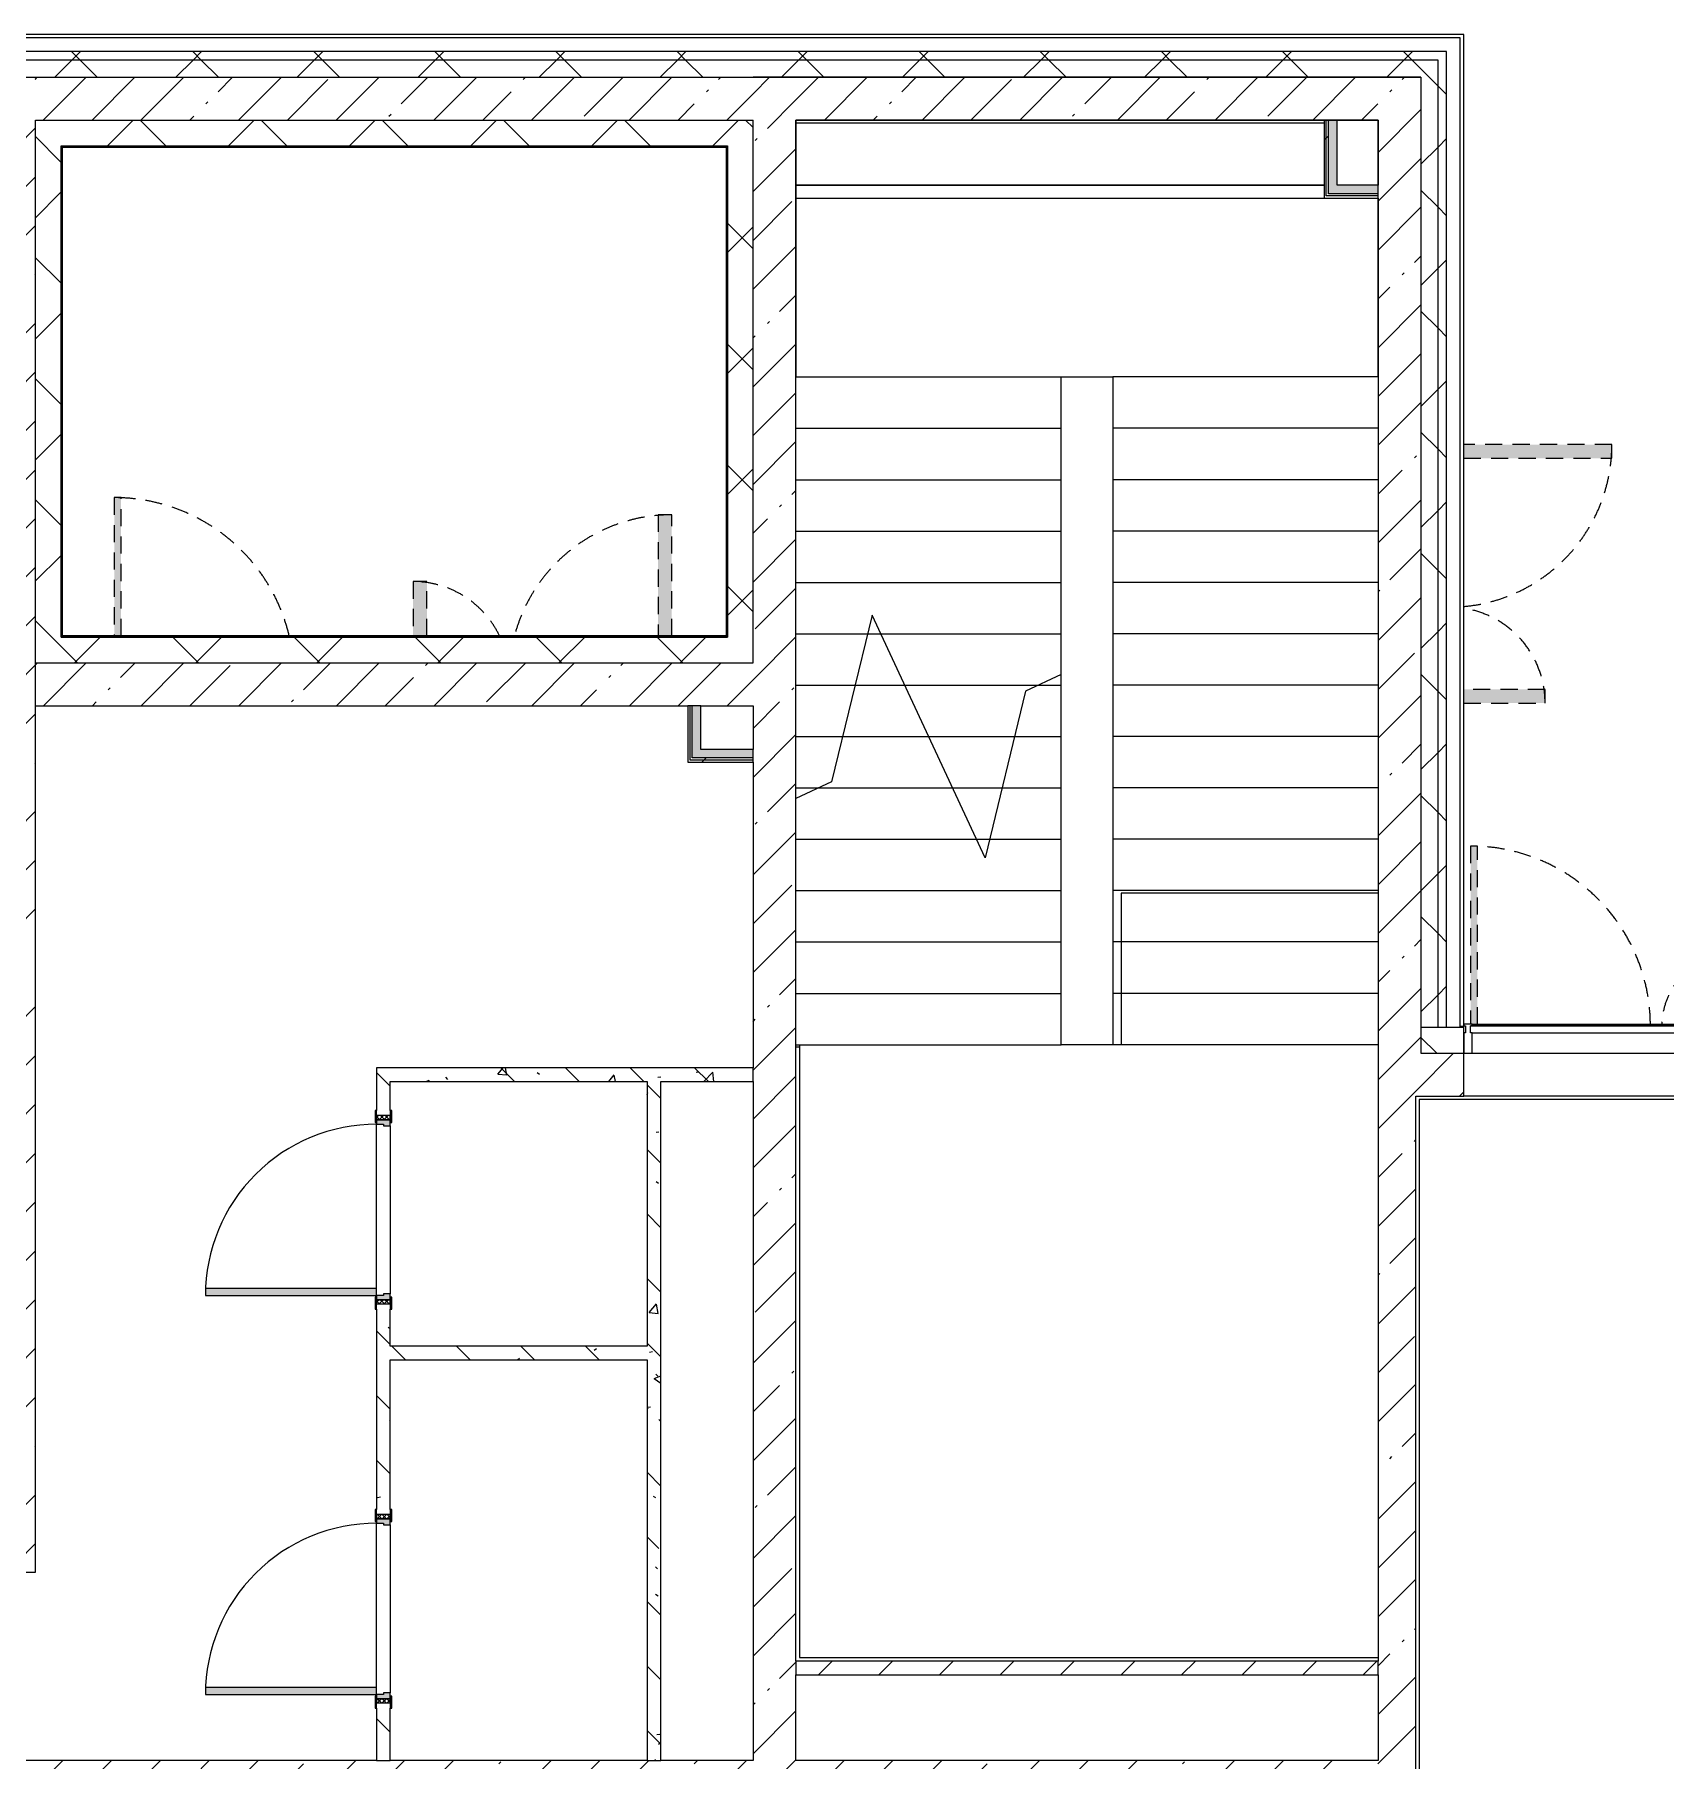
# Model space of a CAD drawing. Header units: millimetres. Extents: x 35146 to 234858, y -8553 to 29000.
# Drawn here: x 190638 to 200162, y 17270 to 27350 of the extents above; entities that cross this region are included whole.
import ezdxf

# ---------------------------------------------------------------- set-up
doc = ezdxf.new("R2010")
doc.units = ezdxf.units.MM
doc.linetypes.add('200_ШТРИХ__ш1_п0_6_', pattern=[160, 100, -60])
for name, color, linetype, lineweight in [('A-DETL-MBND', 7, '200_ШТРИХ__ш1_п0_6_', 9), ('A-GLAZ-2', 7, 'Continuous', 5), ('A-GLAZ-CWMG-2', 7, 'Continuous', 5), ('A-WALL', 7, 'Continuous', 9), ('A-WALL-4', 7, 'Continuous', 5), ('I-WALL-3', 7, 'Continuous', 5), ('S-STRS-3', 7, 'Continuous', 5), ('S-STRS-MBND-2', 7, 'Continuous', 5)]:
    doc.layers.add(name, color=color, linetype=linetype, lineweight=lineweight)
for name, color, linetype, lineweight, true_color in [('A-DOOR-1', 7, 'Continuous', 5, 0xaaaaaa), ('A-DOOR-2', 7, 'Continuous', 5, 0xe2e2e2), ('A-DOOR-FRAM-1', 7, 'Continuous', 5, 0xe2e2e2), ('A-DOOR-FRAM-2', 7, 'Continuous', 5, 0xaaaaaa), ('A-FLOR-1', 7, 'Continuous', 5, 0xaaaaaa), ('I-WALL-2', 7, 'Continuous', 9, 0xe7e7e7), ('I-WALL-5', 7, 'Continuous', 5, 0x787878)]:
    doc.layers.add(name, color=color, linetype=linetype, lineweight=lineweight, true_color=true_color)
pattern_1 = [(45, (105674.2, 0), (-353.5534, 353.5534), []), (135, (105674.2, 0), (-353.5534, -353.5534), [])]
pattern_2 = [(45, (105674.2, 0), (-285.1231, 285.1231), []), (45, (105959.3, 0), (-285.1231, 285.1231), [504.031, -100.806, 16.764, -84.042])]
pattern_3 = [(135, (105674.2, 0), (-377.1708, -377.1708), [533.4, -88.9, 17.78, -88.9]), (135, (105674.2, 376.94), (-377.1708, -377.1708), []), (50, (105674.2, 0), (637.6445, -55.7866), [66.675, -733.425]), (355, (105674.2, 0), (-123.3494, 668.699), [53.34, -586.74]), (100.451, (105727.3, -4.65), (514.299, 612.908), [56.665, -623.315]), (46.184, (105674.2, 177.8), (948.7764, -147.15), [100.012, -1100.137]), (96.636, (105753.3, 165.5), (830.909, 865.997), [84.998, -934.973]), (351.184, (105674.2, 177.8), (830.918, 865.988), [80.01, -880.11]), (21, (105763.1, 133.35), (530.6506, -357.9283), [66.675, -733.425]), (326, (105763.1, 133.35), (216.308, 644.6585), [53.34, -586.74]), (71.451, (105807.3, 103.5), (746.9596, 286.7243), [56.665, -623.315]), (37.5, (105674.2, 0), (10.81053, 295.9426), [16.764, -562.864, 16.764, -578.866, -588.962]), (37.5, (105674.2, 0), (10.81053, 295.9426), [-1175.258, 16.764, -572.198]), (7.5, (105674.2, 0), (233.8692, 350.6318), [16.764, -322.834, 16.764, -549.529, -224.472]), (7.5, (105674.2, 0), (233.8692, 350.6318), [-905.891, 16.764, -207.708]), (327.5, (105475.94, 0), (474.5678, -20.0513), [16.764, -205.486, 16.764, -676.656, -920.115]), (327.5, (105475.94, 0), (474.5678, -20.0513), [-915.67, 16.764, -903.351]), (317.5, (105387.04, 0), (518.4522, 88.9934), [16.764, -272.161, 16.764, -443.738, -653.415]), (317.5, (105387.04, 0), (518.4522, 88.9934), [-749.427, 16.764, -636.651])]
pattern_4 = [(45, (105674.2, 0), (-530.33, 530.33), []), (135, (105674.2, 0), (-530.33, -530.33), [])]

# ---------------------------------------------------------------- blocks, each defined once
blk = doc.blocks.new('110_Дверь_СКБ_2Ст_Внутренняя - ДН-7д_л__ ДОО_Дв_1450x2100h_Загрузочная_ Помещение холодильных камер-21737406-2_5_2_птичка')
at = {"layer": 'A-DETL-MBND'}
for points in [[(767.5, 283), (767.5, 990), (687.5, 990), (687.5, 283)], [(-662.5, 283), (-662.5, 600), (-742.5, 600), (-742.5, 283)]]:
    blk.add_hatch(color=256, dxfattribs=at).paths.add_polyline_path(points)
for p, q in [((767.5, 990), (687.5, 990)), ((687.5, 990), (687.5, 283)), ((767.5, 283), (767.5, 990)), ((-742.5, 600), (-742.5, 283)), ((-662.5, 600), (-742.5, 600)), ((-662.5, 283), (-662.5, 600))]:
    blk.add_line(p, q, dxfattribs=at)
for centre, radius, start, end in [((767.5, 40), 950, 90, 165), ((-742.5, 40), 560, 26.05405, 90)]:
    blk.add_arc(centre, radius, start, end, dxfattribs=at)
blk = doc.blocks.new('110_Дверь_СКБ_1Ст_Внутренняя1 - ДН-6д_ ДОО_Дв_1150x2100-24253098-2_5_2_птичка')
at = {"layer": 'A-DETL-MBND'}
blk.add_hatch(color=256, dxfattribs=at).paths.add_polyline_path([(-472.5, 283), (-472.5, 1090), (-512.5, 1090), (-512.5, 283)])
for p, q in [((-512.5, 1090), (-512.5, 283)), ((-472.5, 1090), (-512.5, 1090)), ((-472.5, 283), (-472.5, 1090))]:
    blk.add_line(p, q, dxfattribs=at)
blk.add_arc((-512.5, 40), 1050, 13.41257, 90, dxfattribs=at)
blk = doc.blocks.new('110_Дверь_СКБ_2Ст_Внутренняя - ДН-4д_ ДОО_Дв_1450x2100h_Лестничная клетка-23615437-2_5_2_птичка')
at = {"layer": 'A-DETL-MBND'}
for points in [[(-663, 990), (-743, 990), (-743, 125), (-663, 125), (-663, 279)], [(767, 125), (767, 600), (687, 600), (687, 125)]]:
    blk.add_hatch(color=256, dxfattribs=at).paths.add_polyline_path(points)
for p, q in [((-743, 990), (-743, 125)), ((-663, 990), (-743, 990)), ((-663, 125), (-663, 990)), ((767, 600), (687, 600)), ((687, 600), (687, 125)), ((767, 125), (767, 600))]:
    blk.add_line(p, q, dxfattribs=at)
for centre, radius, start, end in [((-743, 40), 950, 5.1855, 90), ((767, 40), 560, 90, 171.0757)]:
    blk.add_arc(centre, radius, start, end, dxfattribs=at)
blk = doc.blocks.new('110_Дверь_СКБ_1Ст_Внутренняя1 - Д-3 _п_ 1100x2100h_много всего-32422909-2_5_2_птичка')
at = {"layer": 'A-DOOR-1'}
h = blk.add_hatch(dxfattribs=at)
h.set_pattern_fill('FP_128', color=256, style=0, pattern_type=2)
h.set_pattern_definition([(135, (1751.41, 104.685), (-14.14214, -14.14214), []), (225, (1751.41, 104.685), (14.14214, -14.14214), [])])
h.paths.add_polyline_path([(537.5, -40), (562.5, -40), (562.5, 40), (537.5, 40)])
at = {"layer": 'A-DOOR-2'}
h = blk.add_hatch(color=256, dxfattribs=at)
h.paths.add_polyline_path([(-512.5, 40), (-512.5, -40), (-477.5, -40), (-477.5, 0), (-487.5, 0), (-487.5, 40)])
h.paths.add_polyline_path([(502.5, 0), (502.5, -40), (537.5, -40), (537.5, 40), (512.5, 40), (512.5, 0)])
at = {"layer": 'A-DOOR-FRAM-1'}
for points in [[(-487.5, 1040), (-487.5, 40), (-447.5, 40), (-447.5, 1040)], [(-567.5, 40), (-497.5, 40), (-497.5, 48), (-567.5, 48)], [(522.5, 40), (592.5, 40), (592.5, 48), (522.5, 48)], [(-567.5, -48), (-497.5, -48), (-497.5, -40), (-567.5, -40)], [(522.5, -48), (592.5, -48), (592.5, -40), (522.5, -40)]]:
    blk.add_hatch(color=256, dxfattribs=at).paths.add_polyline_path(points)
at = {"layer": 'A-DOOR-FRAM-2'}
h = blk.add_hatch(dxfattribs=at)
h.set_pattern_fill('FP_129', color=256, style=0, pattern_type=2)
h.set_pattern_definition([(45, (-371.384, 104.685), (-14.1421, 14.1421), []), (135, (-371.384, 104.685), (-14.1421, -14.1421), [])])
h.paths.add_polyline_path([(-537.5, 40), (-537.5, -40), (-512.5, -40), (-512.5, 40)])
at = {"layer": 'A-DOOR-1'}
for p, q in [((-487.5, 1040), (-487.5, 40)), ((-447.5, 1040), (-487.5, 1040)), ((-447.5, 40), (-447.5, 1040)), ((-487.5, 40), (-447.5, 40))]:
    blk.add_line(p, q, dxfattribs=at)
blk.add_arc((-487.5, 40), 1000, 360, 90, dxfattribs=at)
at = {"layer": 'A-DOOR-FRAM-2'}
for p, q in [((-497.5, 48), (-567.5, 48)), ((-567.5, 48), (-567.5, 40)), ((-567.5, 40), (-497.5, 40)), ((-512.5, 40), (-537.5, 40)), ((-537.5, 40), (-537.5, -40)), ((-487.5, 40), (-512.5, 40)), ((-512.5, 40), (-512.5, -40)), ((-512.5, -40), (-512.5, 40)), ((-497.5, 40), (-512.5, 40)), ((-512.5, 40), (-512.5, 39)), ((-512.5, 39), (-497.5, 39)), ((-497.5, 40), (-497.5, 48)), ((-497.5, 39), (-497.5, 40)), ((-487.5, 0), (-487.5, 40)), ((-477.5, 0), (-487.5, 0)), ((-477.5, -40), (-477.5, 0)), ((512.5, 0), (502.5, 0)), ((502.5, 0), (502.5, -40)), ((512.5, 40), (512.5, 0)), ((537.5, 40), (512.5, 40)), ((592.5, 48), (522.5, 48)), ((522.5, 48), (522.5, 40)), ((537.5, 40), (522.5, 40)), ((522.5, 40), (522.5, 39)), ((522.5, 40), (592.5, 40)), ((522.5, 39), (537.5, 39)), ((537.5, -40), (537.5, 40)), ((562.5, 40), (537.5, 40)), ((537.5, 40), (537.5, -40)), ((537.5, 39), (537.5, 40)), ((562.5, -40), (562.5, 40)), ((592.5, 40), (592.5, 48)), ((-497.5, -40), (-567.5, -40)), ((-567.5, -40), (-567.5, -48)), ((-567.5, -48), (-497.5, -48)), ((-537.5, -40), (-512.5, -40)), ((-497.5, -39), (-512.5, -39)), ((-512.5, -39), (-512.5, -40)), ((-512.5, -40), (-477.5, -40)), ((-512.5, -40), (-497.5, -40)), ((-497.5, -40), (-497.5, -39)), ((-497.5, -48), (-497.5, -40)), ((502.5, -40), (537.5, -40)), ((537.5, -39), (522.5, -39)), ((522.5, -39), (522.5, -40)), ((522.5, -40), (537.5, -40)), ((592.5, -40), (522.5, -40)), ((522.5, -40), (522.5, -48)), ((522.5, -48), (592.5, -48)), ((537.5, -40), (537.5, -39)), ((537.5, -40), (562.5, -40)), ((592.5, -48), (592.5, -40))]:
    blk.add_line(p, q, dxfattribs=at)
blk = doc.blocks.new('DRS_ДПУ_распашная__2Ст_Прямоугольная1 - ВН-4_ Нр_ДО_1500х2200 глухая-26741401-2_5_2_птичка')
at = {"layer": 'A-DETL-MBND'}
h = blk.add_hatch(color=256, dxfattribs=at)
h.paths.add_polyline_path([(-760, 10), (-730, 10), (-730, 1050), (-770, 1050), (-770, 10)])
h.paths.add_polyline_path([(-760, 0), (-760, 10), (-770, 0)])
h = blk.add_hatch(color=256, dxfattribs=at)
h.paths.add_polyline_path([(760, 0), (770, 0), (760, 10)])
h.paths.add_polyline_path([(770, 10), (770, 423), (730, 423), (735, 10), (760, 10)])
for p, q in [((-770, 1050), (-770, 10)), ((-730, 1050), (-770, 1050)), ((-730, 10), (-730, 1050)), ((770, 423), (730, 423)), ((730, 423), (730, 10)), ((770, 10), (770, 423))]:
    blk.add_line(p, q, dxfattribs=at)
for centre, radius, start, end in [((-770, 0), 1050, 0.552, 90), ((770, 0), 423, 90, 178.6103)]:
    blk.add_arc(centre, radius, start, end, dxfattribs=at)
blk = doc.blocks.new('Прямоугольный импост - Импост структурный с накладкой - 170мм-23713232-2_5_2_птичка')
at = {"layer": 'A-DETL-MBND'}
blk.add_line((0, 0), (-10, 0), dxfattribs=at)
blk = doc.blocks.new('Прямоугольный импост - Импост структурный с накладкой - 170мм-22874499-2_5_2_птичка')
at = {"layer": 'A-GLAZ-CWMG-2'}
for p, q in [((0, 160), (-50, 160)), ((-50, 160), (-50, 40)), ((0, 40), (0, 160)), ((-50, 40), (-40, 40)), ((-40, 0), (-50, 0)), ((-50, 0), (-50, -10)), ((-40, 40), (-40, 0)), ((-10, 0), (-10, 40)), ((-10, 40), (0, 40)), ((0, 0), (-10, 0)), ((0, -10), (0, 0)), ((-50, -10), (0, -10))]:
    blk.add_line(p, q, dxfattribs=at)
blk = doc.blocks.new('PNS_Панель прямоугольная1 - Нр_Стекло - 40мм-22959730-2_5_2_птичка')
at = {"layer": 'A-GLAZ-2'}
for p, q in [((-770, 0), (770, 0)), ((770, 0), (-770, 0)), ((-760, -40), (760, -40))]:
    blk.add_line(p, q, dxfattribs=at)
blk = doc.blocks.new('Прямоугольный импост - Импост структурный с накладкой - 170мм-22855553-2_5_2_птичка')
at = {"layer": 'A-GLAZ-CWMG-2'}
for p, q in [((93360, 21560), (93360, 21570)), ((93360, 21570), (94880, 21570)), ((94880, 21570), (94880, 21560)), ((93360, 21400), (94880, 21400))]:
    blk.add_line(p, q, dxfattribs=at)
blk = doc.blocks.new('Зашивка приборов отопления33 - Зашивка приборов отопления-33324347-2_5_2_птичка')
at = {"layer": 'A-WALL-4'}
for p, q in [((124366, 19499), (121281, 19499)), ((121281, 19136), (124366, 19136)), ((124366, 19136), (121281, 19136)), ((121281, 19061), (124366, 19061))]:
    blk.add_line(p, q, dxfattribs=at)

msp = doc.modelspace()

# ---------------------------------------------------------------- hatches: boundary and pattern name
at = {"layer": 'A-WALL-4'}
h = msp.add_hatch(dxfattribs=at)
h.set_pattern_fill('FP_88', color=256, style=0, pattern_type=2)
h.set_pattern_definition(pattern_1)
h.paths.add_polyline_path([(194500.4, 27200), (198834.2, 27200), (198834.2, 27250), (190534.2, 27250), (190534.2, 27200), (193572.9, 27200)])
h = msp.add_hatch(dxfattribs=at)
h.set_pattern_fill('FP_88', color=256, style=0, pattern_type=2)
h.set_pattern_definition(pattern_1)
h.paths.add_polyline_path([(198884.2, 21550), (198884.2, 27250), (198834.2, 27250), (198834.2, 21550)])
h = msp.add_hatch(dxfattribs=at)
h.set_pattern_fill('FP_88', color=256, style=0, pattern_type=2)
h.set_pattern_definition(pattern_1)
h.paths.add_polyline_path([(198734.2, 27100), (198734.2, 27200), (190534.2, 27200), (190534.2, 27100), (198210.5, 27100)])
h = msp.add_hatch(dxfattribs=at)
h.set_pattern_fill('FP_88', color=256, style=0, pattern_type=2)
h.set_pattern_definition(pattern_1)
h.paths.add_polyline_path([(198834.2, 21550), (198834.2, 27200), (198734.2, 27200), (198734.2, 21550)])
h = msp.add_hatch(dxfattribs=at)
h.set_pattern_fill('FP_88', color=256, style=0, pattern_type=2)
h.set_pattern_definition(pattern_1)
h.paths.add_polyline_path([(190794.2, 23680), (190790.3, 26850), (190644.2, 26850), (190644.2, 23680), (190790.3, 23680)])
h = msp.add_hatch(dxfattribs=at)
h.set_pattern_fill('FP_88', color=256, style=0, pattern_type=2)
h.set_pattern_definition(pattern_1)
h.paths.add_polyline_path([(193572.9, 26700), (194684.2, 26700), (194684.2, 26850), (190794.2, 26850), (190797.2, 26700), (191717.9, 26700)])
h = msp.add_hatch(dxfattribs=at)
h.set_pattern_fill('FP_88', color=256, style=0, pattern_type=2)
h.set_pattern_definition(pattern_1)
h.paths.add_polyline_path([(194834.2, 23680), (194834.2, 26850), (194684.2, 26850), (194684.2, 23680)])
h = msp.add_hatch(dxfattribs=at)
h.set_pattern_fill('FP_88', color=256, style=0, pattern_type=2)
h.set_pattern_definition(pattern_1)
h.paths.add_polyline_path([(194684.2, 23680), (194681.2, 23830), (190794.2, 23830), (190794.2, 23680), (194676.2, 23680)])
h = msp.add_hatch(dxfattribs=at)
h.set_pattern_fill('FP_88', color=256, style=0, pattern_type=2)
h.set_pattern_definition(pattern_1)
h.paths.add_polyline_path([(230904.2, 21400), (230904.2, 21550), (225824.4, 21550), (225824.4, 21400), (230754.2, 21400)])
h.paths.add_polyline_path([(224924.4, 21400), (224924.4, 21550), (223574.6, 21550), (223574.6, 21400), (224181.1, 21400)])
h.paths.add_polyline_path([(212123.3, 21400), (212524.6, 21400), (212524.6, 21550), (211224.4, 21550), (211224.4, 21400), (211724.2, 21400)])
h.paths.add_polyline_path([(214724.6, 21400), (214724.6, 21550), (213424.6, 21550), (213424.6, 21400), (213978.3, 21400)])
h.paths.add_polyline_path([(215624.6, 21400), (216924.2, 21400), (216924.2, 21550), (215624.6, 21550)])
h.paths.add_polyline_path([(221774.6, 21400), (222674.6, 21400), (222674.6, 21550), (221274.6, 21550), (221274.6, 21400), (221398.5, 21400)])
h.paths.add_polyline_path([(217824.2, 21400), (218974.6, 21400), (218974.6, 21550), (217824.2, 21550)])
h.paths.add_polyline_path([(205630.7, 21400), (206824.2, 21400), (206824.2, 21550), (202284.2, 21550), (202284.2, 21400), (204703.1, 21400)])
h.paths.add_polyline_path([(207724.2, 21400), (208924.4, 21400), (208924.4, 21550), (207724.2, 21550)])
h.paths.add_polyline_path([(198984.2, 21400), (198984.2, 21550), (198734.2, 21550), (198734.2, 21400)])
at = {"layer": 'I-WALL-2'}
for points in [[(198244.2, 26420), (198244.2, 26850), (198194.2, 26850), (198194.2, 26420), (198210.5, 26420)], [(198484.2, 26420), (198484.2, 26470), (198244.2, 26470), (198244.2, 26420)], [(194529.2, 23125), (194529.2, 23430), (194479.2, 23430), (194479.2, 23125), (194500.4, 23125)], [(194834.2, 23125), (194834.2, 23175), (194529.2, 23175), (194529.2, 23125)]]:
    msp.add_hatch(color=256, dxfattribs=at).paths.add_polyline_path(points)
at = {"layer": 'I-WALL-3'}
h = msp.add_hatch(dxfattribs=at)
h.set_pattern_fill('FP_96', color=256, style=0, pattern_type=2)
h.set_pattern_definition(pattern_2)
h.paths.add_polyline_path([(190644.2, 18370), (190644.2, 27100), (190534.2, 27100), (190534.2, 18370)])
h = msp.add_hatch(dxfattribs=at)
h.set_pattern_fill('FP_96', color=256, style=0, pattern_type=2)
h.set_pattern_definition(pattern_2)
h.paths.add_polyline_path([(194834.2, 26850), (194834.2, 27100), (190644.2, 27100), (190644.2, 26850), (194684.2, 26850)])
h = msp.add_hatch(dxfattribs=at)
h.set_pattern_fill('FP_96', color=256, style=0, pattern_type=2)
h.set_pattern_definition(pattern_2)
h.paths.add_polyline_path([(194834.2, 17270), (195084.2, 17270), (195084.2, 27100), (194834.2, 27100), (194834.2, 18162.4)])
h = msp.add_hatch(dxfattribs=at)
h.set_pattern_fill('FP_96', color=256, style=0, pattern_type=2)
h.set_pattern_definition(pattern_2)
h.paths.add_polyline_path([(197283, 26850), (198484.2, 26850), (198484.2, 27100), (195084.2, 27100), (195084.2, 26850), (195427.9, 26850)])
h = msp.add_hatch(dxfattribs=at)
h.set_pattern_fill('FP_96', color=256, style=0, pattern_type=2)
h.set_pattern_definition(pattern_2)
h.paths.add_polyline_path([(198704.2, 21550), (198734.2, 21558), (198734.2, 27100), (198484.2, 27100), (198484.2, 21550), (198674.3, 21550)])
h.paths.add_polyline_path([(198734.2, 21400), (198734.2, 21550), (198704.2, 21550), (198704.2, 21400)])
h = msp.add_hatch(dxfattribs=at)
h.set_pattern_fill('FP_200', color=256, style=0, pattern_type=2)
h.set_pattern_definition(pattern_4)
h.paths.add_polyline_path([(198181.7, 26395), (198181.7, 26850), (198169.2, 26850), (198169.2, 26395)])
h = msp.add_hatch(dxfattribs=at)
h.set_pattern_fill('FP_200', color=256, style=0, pattern_type=2)
h.set_pattern_definition(pattern_4)
h.paths.add_polyline_path([(198194.2, 26407.5), (198194.2, 26850), (198181.7, 26850), (198181.7, 26407.5)])
h = msp.add_hatch(dxfattribs=at)
h.set_pattern_fill('FP_96', color=256, style=0, pattern_type=2)
h.set_pattern_definition(pattern_2)
h.paths.add_polyline_path([(194834.2, 23430), (194834.2, 23680), (190644.2, 23680), (190644.2, 23430), (194529.2, 23430)])
h = msp.add_hatch(dxfattribs=at)
h.set_pattern_fill('FP_200', color=256, style=0, pattern_type=2)
h.set_pattern_definition(pattern_4)
h.paths.add_polyline_path([(194466.7, 23100), (194834.2, 23100), (194834.2, 23112.5), (194466.7, 23112.5)])
h = msp.add_hatch(dxfattribs=at)
h.set_pattern_fill('FP_200', color=256, style=0, pattern_type=2)
h.set_pattern_definition(pattern_4)
h.paths.add_polyline_path([(194834.2, 23112.5), (194834.2, 23125), (194479.2, 23125), (194479.2, 23112.5), (194529.2, 23112.5)])
h = msp.add_hatch(dxfattribs=at)
h.set_pattern_fill('FP_96', color=256, style=0, pattern_type=2)
h.set_pattern_definition(pattern_2)
h.paths.add_polyline_path([(198674.2, 13400), (198704.2, 13400), (198704.2, 13620), (198674.2, 13620), (198674.3, 13628), (198704.2, 13628), (198704.2, 21550), (198484.2, 21550), (198484.2, 13400)])
h = msp.add_hatch(dxfattribs=at)
h.set_pattern_fill('FP_96', color=256, style=0, pattern_type=2)
h.set_pattern_definition(pattern_2)
h.paths.add_polyline_path([(206254.2, 21150), (206254.2, 21400), (202284.2, 21400), (202284.2, 21150), (205994.2, 21150)])
h.paths.add_polyline_path([(198984.2, 21150), (198984.2, 21400), (198704.2, 21400), (198704.2, 21150)])
h = msp.add_hatch(dxfattribs=at)
h.set_pattern_fill('FP_100', color=256, style=0, pattern_type=2)
h.set_pattern_definition([(45, (105674.2, 0), (-176.7767, 176.7767), [])])
h.paths.add_polyline_path([(198484.2, 17770), (198484.2, 17850), (195084.2, 17850), (195084.2, 17770), (197283, 17770)])
h = msp.add_hatch(dxfattribs=at)
h.set_pattern_fill('FP_96', color=256, style=0, pattern_type=2)
h.set_pattern_definition(pattern_2)
h.paths.add_polyline_path([(190644.2, 16300), (190644.2, 17270), (190534.2, 17270), (190534.2, 16300)])
h = msp.add_hatch(dxfattribs=at)
h.set_pattern_fill('FP_96', color=256, style=0, pattern_type=2)
h.set_pattern_definition(pattern_2)
h.paths.add_polyline_path([(191944.2, 17050), (192164.2, 17050), (192164.2, 17270), (190644.2, 17270), (190644.2, 17050), (191717.9, 17050)])
h = msp.add_hatch(dxfattribs=at)
h.set_pattern_fill('FP_96', color=256, style=0, pattern_type=2)
h.set_pattern_definition(pattern_2)
h.paths.add_polyline_path([(198484.2, 17050), (198484.2, 17270), (192164.2, 17270), (192164.2, 17050), (197283, 17050)])
at = {"layer": 'I-WALL-5'}
h = msp.add_hatch(dxfattribs=at)
h.set_pattern_fill('FP_109', color=256, style=0, pattern_type=2)
h.set_pattern_definition(pattern_3)
h.paths.add_polyline_path([(194834.2, 21235.8), (194834.2, 21315.8), (192635.9, 21315.8), (192635.9, 21235.8), (194295.9, 21235.8)])
h = msp.add_hatch(dxfattribs=at)
h.set_pattern_fill('FP_109', color=256, style=0, pattern_type=2)
h.set_pattern_definition(pattern_3)
h.paths.add_polyline_path([(192635.9, 17270), (192715.9, 17270), (192715.9, 17605.4), (192635.9, 17605.4), (192635.9, 17575.4)])
h.paths.add_polyline_path([(192635.9, 18705.4), (192715.9, 18705.4), (192715.9, 19935.8), (192635.9, 19935.8), (192635.9, 18735.4)])
h.paths.add_polyline_path([(192715.9, 21035.8), (192715.9, 21235.8), (192635.9, 21235.8), (192635.9, 21035.8)])
h = msp.add_hatch(dxfattribs=at)
h.set_pattern_fill('FP_109', color=256, style=0, pattern_type=2)
h.set_pattern_definition(pattern_3)
h.paths.add_polyline_path([(194295.9, 16180), (194295.9, 17050), (194215.9, 17050), (194215.9, 16180)])
h.paths.add_polyline_path([(194295.9, 17270), (194295.9, 21235.8), (194215.9, 21235.8), (194215.9, 17270)])
h = msp.add_hatch(dxfattribs=at)
h.set_pattern_fill('FP_109', color=256, style=0, pattern_type=2)
h.set_pattern_definition(pattern_3)
h.paths.add_polyline_path([(194215.9, 19610), (194215.9, 19690), (192715.9, 19690), (192715.9, 19610), (193572.9, 19610)])

# ---------------------------------------------------------------- linework, layer by layer
at = {"layer": 'A-FLOR-1'}
for p, q in [((198484.2, 22335), (196984.2, 22335)), ((196984.2, 22335), (196984.2, 21450)), ((195105.2, 21435), (195084.2, 21435)), ((195105.2, 21450), (195105.2, 17871)), ((198484.2, 21450), (196634.2, 21450)), ((198724.2, 21130), (198724.2, 13628)), ((200854.2, 21130), (198724.2, 21130)), ((200854.2, 21150), (198984.2, 21150)), ((195105.2, 17871), (198484.2, 17871))]:
    msp.add_line(p, q, dxfattribs=at)
at = {"layer": 'A-WALL'}
for p, q in [((198964.2, 27330), (186024.2, 27330)), ((198964.2, 21550), (198964.2, 27330)), ((198884.2, 27250), (186024.2, 27250)), ((198884.2, 21550), (198884.2, 27250)), ((198834.2, 27200), (186024.2, 27200)), ((198834.2, 21550), (198834.2, 27200)), ((198734.2, 27100), (198734.2, 21400)), ((190644.2, 26850), (190802.2, 26850)), ((194676.2, 26850), (194834.2, 26850)), ((194834.2, 23680), (194834.2, 26850)), ((198181.7, 26407.5), (198181.7, 26850)), ((198194.2, 26420), (198194.2, 26850)), ((190794.2, 23830), (190794.2, 26700)), ((190794.2, 26700), (194684.2, 26700)), ((190797.2, 23833), (190797.2, 26697)), ((190797.2, 26697), (194681.2, 26697)), ((194681.2, 26697), (194681.2, 23833)), ((194684.2, 26700), (194684.2, 23830)), ((198484.2, 26420), (198194.2, 26420)), ((198484.2, 26395), (198484.2, 26470)), ((198484.2, 26407.5), (198181.7, 26407.5)), ((190794.2, 23830), (194684.2, 23830)), ((190797.2, 23833), (194681.2, 23833)), ((194529.2, 23430), (194454.2, 23430)), ((194466.7, 23112.5), (194466.7, 23430)), ((194479.2, 23125), (194479.2, 23430)), ((194834.2, 23112.5), (194466.7, 23112.5)), ((194834.2, 23125), (194479.2, 23125)), ((194834.2, 23100), (194834.2, 23175)), ((198484.2, 21550), (198484.2, 21150)), ((198984.2, 21550), (198734.2, 21550)), ((198964.2, 21558), (198984.2, 21558)), ((198984.2, 21553), (198964.2, 21553)), ((198734.2, 21400), (198984.2, 21400)), ((194834.2, 21235.8), (194834.2, 21315.8)), ((195084.2, 17850), (195084.2, 17770)), ((198484.2, 17770), (198484.2, 17850)), ((192635.9, 17270), (192715.9, 17270)), ((194215.9, 17270), (194295.9, 17270))]:
    msp.add_line(p, q, dxfattribs=at)
at = {"layer": 'A-WALL-4'}
for p, q in [((198984.2, 27350), (182014.2, 27350)), ((198984.2, 21400), (198984.2, 27350)), ((189874.2, 27100), (198734.2, 27100)), ((190802.2, 23838), (190802.2, 26692)), ((190802.2, 26692), (194676.2, 26692)), ((194676.2, 26692), (194676.2, 23838)), ((194676.2, 23838), (190802.2, 23838)), ((190644.2, 23680), (194834.2, 23680))]:
    msp.add_line(p, q, dxfattribs=at)
at = {"layer": 'I-WALL-3'}
for p, q in [((198734.2, 27100), (194834.2, 27100)), ((190644.2, 18370), (190644.2, 26850)), ((190802.2, 26850), (194676.2, 26850)), ((195084.2, 17850), (195084.2, 26850)), ((195084.2, 26850), (198484.2, 26850)), ((198169.2, 26850), (198169.2, 26395)), ((198244.2, 26470), (198244.2, 26850)), ((198484.2, 26850), (198484.2, 26470)), ((198484.2, 26470), (198244.2, 26470)), ((198169.2, 26395), (198484.2, 26395)), ((198484.2, 26395), (198484.2, 17850)), ((190644.2, 23430), (194454.2, 23430)), ((194454.2, 23430), (194454.2, 23100)), ((194529.2, 23430), (194834.2, 23430)), ((194529.2, 23175), (194529.2, 23430)), ((194834.2, 23430), (194834.2, 23175)), ((194454.2, 23100), (194834.2, 23100)), ((194834.2, 23175), (194529.2, 23175)), ((194834.2, 23100), (194834.2, 21315.8)), ((198984.2, 21150), (198984.2, 21400)), ((194834.2, 21315.8), (192635.9, 21315.8)), ((192635.9, 21315.8), (192635.9, 21065.8)), ((192715.9, 21235.8), (194215.9, 21235.8)), ((192715.9, 21065.8), (192715.9, 21235.8)), ((194215.9, 21235.8), (194215.9, 19690)), ((194295.9, 21235.8), (194834.2, 21235.8)), ((194295.9, 17270), (194295.9, 21235.8)), ((194834.2, 21235.8), (194834.2, 17270)), ((198704.2, 13628), (198704.2, 21150)), ((198704.2, 21150), (198984.2, 21150)), ((192635.9, 20025.8), (192635.9, 20985.8)), ((192715.9, 20975.8), (192715.9, 19995.8)), ((192635.9, 19905.8), (192635.9, 18735.4)), ((192715.9, 19690), (192715.9, 19905.8)), ((194215.9, 19690), (192715.9, 19690)), ((192715.9, 18735.4), (192715.9, 19610)), ((192715.9, 19610), (194215.9, 19610)), ((194215.9, 19610), (194215.9, 17270)), ((192635.9, 17695.4), (192635.9, 18655.4)), ((192715.9, 18645.4), (192715.9, 17665.4)), ((190424.2, 18370), (190644.2, 18370)), ((198484.2, 17850), (195084.2, 17850)), ((195084.2, 17270), (195084.2, 17770)), ((195084.2, 17770), (198484.2, 17770)), ((198484.2, 17770), (198484.2, 17270)), ((192635.9, 17575.4), (192635.9, 17270)), ((192715.9, 17270), (192715.9, 17575.4)), ((192635.9, 17270), (190424.2, 17270)), ((194215.9, 17270), (192715.9, 17270)), ((194834.2, 17270), (194295.9, 17270)), ((198484.2, 17270), (195084.2, 17270))]:
    msp.add_line(p, q, dxfattribs=at)
at = {"layer": 'S-STRS-3'}
for p, q in [((195084.2, 25350), (196634.2, 25350)), ((195084.2, 25350), (196634.2, 25350)), ((196634.2, 25350), (196934.2, 25350)), ((196634.2, 25050), (196634.2, 25350)), ((198484.2, 25350), (196934.2, 25350)), ((196934.2, 25350), (196934.2, 25050)), ((198484.2, 25350), (196934.2, 25350)), ((195084.2, 25050), (196634.2, 25050)), ((195084.2, 25050), (196634.2, 25050)), ((196634.2, 24750), (196634.2, 25050)), ((196934.2, 25050), (196934.2, 24750)), ((198484.2, 25050), (196934.2, 25050)), ((198484.2, 25050), (196934.2, 25050)), ((195084.2, 24750), (196634.2, 24750)), ((195084.2, 24750), (196634.2, 24750)), ((196634.2, 24450), (196634.2, 24750)), ((196934.2, 24750), (196934.2, 24450)), ((198484.2, 24750), (196934.2, 24750)), ((198484.2, 24750), (196934.2, 24750)), ((195084.2, 24450), (196634.2, 24450)), ((195084.2, 24450), (196634.2, 24450)), ((196634.2, 24150), (196634.2, 24450)), ((196934.2, 24450), (196934.2, 24150)), ((198484.2, 24450), (196934.2, 24450)), ((198484.2, 24450), (196934.2, 24450)), ((195084.2, 24150), (196634.2, 24150)), ((195084.2, 24150), (196634.2, 24150)), ((196634.2, 23850), (196634.2, 24150)), ((196934.2, 24150), (196934.2, 23850)), ((198484.2, 24150), (196934.2, 24150)), ((198484.2, 24150), (196934.2, 24150)), ((195084.2, 23850), (195502.8, 23850)), ((195084.2, 23850), (195502.8, 23850)), ((195502.8, 23850), (195579.4, 23850)), ((195502.8, 23850), (195579.4, 23850)), ((195579.4, 23850), (196634.2, 23850)), ((195579.4, 23850), (196634.2, 23850)), ((196634.2, 23611.4), (196634.2, 23850)), ((196934.2, 23850), (196934.2, 23550)), ((198484.2, 23850), (196934.2, 23850)), ((198484.2, 23850), (196934.2, 23850)), ((196634.2, 23550), (196634.2, 23611.4)), ((195084.2, 23550), (195427.9, 23550)), ((195084.2, 23550), (195427.9, 23550)), ((195429.8, 23550), (195719.3, 23550)), ((195429.8, 23550), (195719.3, 23550)), ((195719.3, 23550), (196502.5, 23550)), ((195719.3, 23550), (196502.5, 23550)), ((196502.5, 23550), (196634.2, 23550)), ((196502.5, 23550), (196634.2, 23550)), ((196634.2, 23250), (196634.2, 23550)), ((196934.2, 23550), (196934.2, 23250)), ((198484.2, 23550), (196934.2, 23550)), ((198484.2, 23550), (196934.2, 23550)), ((195084.2, 23250), (195356.9, 23250)), ((195084.2, 23250), (195356.9, 23250)), ((195356.9, 23250), (195859.2, 23250)), ((195356.9, 23250), (195859.2, 23250)), ((195859.2, 23250), (196361.4, 23250)), ((195859.2, 23250), (196361.4, 23250)), ((196361.4, 23250), (196634.2, 23250)), ((196361.4, 23250), (196634.2, 23250)), ((196634.2, 22950), (196634.2, 23250)), ((196934.2, 23250), (196934.2, 22950)), ((198484.2, 23250), (196934.2, 23250)), ((198484.2, 23250), (196934.2, 23250)), ((195084.2, 22950), (195215.8, 22950)), ((195084.2, 22950), (195215.8, 22950)), ((195215.8, 22950), (195999.1, 22950)), ((195215.8, 22950), (195999.1, 22950)), ((195999.1, 22950), (196288.5, 22950)), ((195999.1, 22950), (196288.5, 22950)), ((196288.5, 22950), (196634.2, 22950)), ((196288.5, 22950), (196634.2, 22950)), ((196634.2, 22650), (196634.2, 22950)), ((196934.2, 22950), (196934.2, 22650)), ((198484.2, 22950), (196934.2, 22950)), ((198484.2, 22950), (196934.2, 22950)), ((195084.2, 22650), (196139, 22650)), ((195084.2, 22650), (196139, 22650)), ((196139, 22650), (196215.6, 22650)), ((196139, 22650), (196215.6, 22650)), ((196215.6, 22650), (196634.2, 22650)), ((196215.6, 22650), (196634.2, 22650)), ((196634.2, 22350), (196634.2, 22650)), ((196934.2, 22650), (196934.2, 22350)), ((198484.2, 22650), (196934.2, 22650)), ((198484.2, 22650), (196934.2, 22650)), ((195084.2, 22350), (196634.2, 22350)), ((195084.2, 22350), (196634.2, 22350)), ((196634.2, 22050), (196634.2, 22350)), ((198484.2, 22350), (196934.2, 22350)), ((195084.2, 22050), (196634.2, 22050)), ((195084.2, 22050), (196634.2, 22050)), ((196634.2, 21750), (196634.2, 22050)), ((195084.2, 21750), (196634.2, 21750)), ((195084.2, 21750), (196634.2, 21750)), ((196634.2, 21450), (196634.2, 21750)), ((195084.2, 21450), (196634.2, 21450)), ((195084.2, 21450), (196634.2, 21450))]:
    msp.add_line(p, q, dxfattribs=at)
at = {"layer": 'S-STRS-MBND-2'}
for p, q in [((195084.2, 26850), (195084.2, 25350)), ((198484.2, 26850), (195084.2, 26850)), ((198484.2, 25350), (198484.2, 26850)), ((195084.2, 25350), (196634.2, 25350)), ((195084.2, 23550), (195084.2, 25350)), ((195084.2, 25350), (196634.2, 25350)), ((196634.2, 25350), (196934.2, 25350)), ((196634.2, 23611.4), (196634.2, 25350)), ((198484.2, 25350), (196934.2, 25350)), ((196934.2, 25350), (196934.2, 21450)), ((198484.2, 25350), (196934.2, 25350)), ((198484.2, 25350), (198484.2, 21450)), ((195084.2, 25050), (196634.2, 25050)), ((195084.2, 25050), (196634.2, 25050)), ((198484.2, 25050), (196934.2, 25050)), ((198484.2, 25050), (196934.2, 25050)), ((195084.2, 24750), (196634.2, 24750)), ((195084.2, 24750), (196634.2, 24750)), ((198484.2, 24750), (196934.2, 24750)), ((198484.2, 24750), (196934.2, 24750)), ((195084.2, 24450), (196634.2, 24450)), ((195084.2, 24450), (196634.2, 24450)), ((198484.2, 24450), (196934.2, 24450)), ((198484.2, 24450), (196934.2, 24450)), ((195084.2, 24150), (196634.2, 24150)), ((195084.2, 24150), (196634.2, 24150)), ((198484.2, 24150), (196934.2, 24150)), ((198484.2, 24150), (196934.2, 24150)), ((195529, 23958.1), (195292.7, 22985.9)), ((196189.4, 22541.9), (195529, 23958.1)), ((195084.2, 23850), (195502.8, 23850)), ((195084.2, 23850), (195502.8, 23850)), ((195579.4, 23850), (196634.2, 23850)), ((195579.4, 23850), (196634.2, 23850)), ((198484.2, 23850), (196934.2, 23850)), ((198484.2, 23850), (196934.2, 23850)), ((196634.2, 23611.4), (196425.6, 23514.1)), ((195084.2, 23550), (195429.8, 23550)), ((195084.2, 23550), (195429.8, 23550)), ((195719.3, 23550), (196502.5, 23550)), ((195719.3, 23550), (196502.5, 23550)), ((196425.6, 23514.1), (196189.4, 22541.9)), ((198484.2, 23550), (196934.2, 23550)), ((198484.2, 23550), (196934.2, 23550)), ((195084.2, 23250), (195356.9, 23250)), ((195084.2, 23250), (195356.9, 23250)), ((195859.2, 23250), (196361.4, 23250)), ((195859.2, 23250), (196361.4, 23250)), ((198484.2, 23250), (196934.2, 23250)), ((198484.2, 23250), (196934.2, 23250)), ((195292.7, 22985.9), (195084.2, 22888.6)), ((195084.2, 22950), (195215.8, 22950)), ((195084.2, 22950), (195215.8, 22950)), ((195999.1, 22950), (196288.5, 22950)), ((195999.1, 22950), (196288.5, 22950)), ((198484.2, 22950), (196934.2, 22950)), ((198484.2, 22950), (196934.2, 22950)), ((196139, 22650), (196215.6, 22650)), ((196139, 22650), (196215.6, 22650)), ((198484.2, 22650), (196934.2, 22650)), ((198484.2, 22650), (196934.2, 22650)), ((198484.2, 22350), (196934.2, 22350)), ((198484.2, 22350), (196934.2, 22350)), ((198484.2, 22050), (196934.2, 22050)), ((198484.2, 22050), (196934.2, 22050)), ((198484.2, 21750), (196934.2, 21750)), ((198484.2, 21750), (196934.2, 21750)), ((198484.2, 21450), (196934.2, 21450))]:
    msp.add_line(p, q, dxfattribs=at)

# ---------------------------------------------------------------- block references
at = {"layer": 'A-DETL-MBND'}
for name, p, rotation in [('110_Дверь_СКБ_2Ст_Внутренняя - ДН-4д_ ДОО_Дв_1450x2100h_Лестничная клетка-23615437-2_5_2_птичка', (198859.2, 24212.5), 269.9999999999998), ('Прямоугольный импост - Импост структурный с накладкой - 170мм-23713232-2_5_2_птичка', (198984.2, 21560), 180)]:
    msp.add_blockref(name, p, dxfattribs=dict(at, rotation=rotation))
for name, p in [('110_Дверь_СКБ_1Ст_Внутренняя1 - ДН-6д_ ДОО_Дв_1150x2100-24253098-2_5_2_птичка', (191616.7, 23555)), ('110_Дверь_СКБ_2Ст_Внутренняя - ДН-7д_л__ ДОО_Дв_1450x2100h_Загрузочная_ Помещение холодильных камер-21737406-2_5_2_птичка', (193591.7, 23555)), ('DRS_ДПУ_распашная__2Ст_Прямоугольная1 - ВН-4_ Нр_ДО_1500х2200 глухая-26741401-2_5_2_птичка', (199794.2, 21560))]:
    msp.add_blockref(name, p, dxfattribs=at)
at = {"layer": 'A-DOOR-1', "rotation": 90}
for p in [(192675.9, 20473.3), (192675.9, 18142.9)]:
    msp.add_blockref('110_Дверь_СКБ_1Ст_Внутренняя1 - Д-3 _п_ 1100x2100h_много всего-32422909-2_5_2_птичка', p, dxfattribs=at)
at = {"layer": 'A-GLAZ-2'}
msp.add_blockref('PNS_Панель прямоугольная1 - Нр_Стекло - 40мм-22959730-2_5_2_птичка', (199794.2, 21560), dxfattribs=at)
at = {"layer": 'A-GLAZ-CWMG-2', "rotation": 180}
msp.add_blockref('Прямоугольный импост - Импост структурный с накладкой - 170мм-22874499-2_5_2_птичка', (198984.2, 21560), dxfattribs=at)
at = {"layer": 'A-GLAZ-CWMG-2'}
msp.add_blockref('Прямоугольный импост - Импост структурный с накладкой - 170мм-22855553-2_5_2_птичка', (105674.2, 0), dxfattribs=at)
at = {"layer": 'A-WALL-4'}
msp.add_blockref('Зашивка приборов отопления33 - Зашивка приборов отопления-33324347-2_5_2_птичка', (73803.3, 7333.7), dxfattribs=at)

doc.saveas('drawing.dxf')
